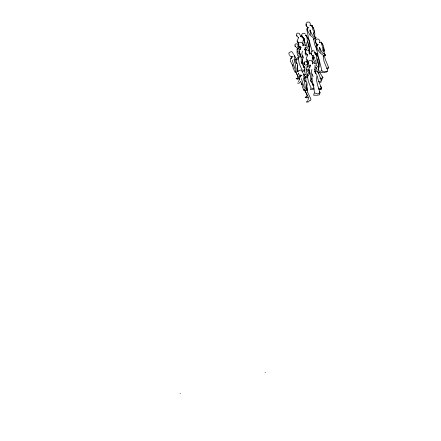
<?xml version="1.0" encoding="UTF-8"?>
<svg xmlns="http://www.w3.org/2000/svg" width="441" height="441" viewBox="0 0 441 441"><rect width="100%" height="100%" fill="white"/><g stroke="black" fill="none" stroke-linecap="round" stroke-linejoin="round"><path stroke-width="0.66" d="M309.869 46.382L309.235 40.985L307.278 37.099M309.174 52.512L309.51 47.407M319.312 63.928L318.733 58.51L316.765 54.596M296.832 35.6L297.025 36.002L296.925 35.638M302.361 60.45L302.421 56.696L301.87 53.758L302.383 51.068M297.471 71.596L297.515 69.579M303.485 40.793L303.551 37.639M311.837 78.933L311.941 75.135L311.385 72.142L311.93 69.386M301.914 36.068L301.969 37.038L302.84 38.075L303.717 37.805L302.846 37.915L303.761 37.898L304.34 38.918L303.816 39.756L304.544 38.769M312.719 58.14L312.801 55.599M296.727 63.708L296.556 59.188L294.445 55.775M295.09 45.621L295.321 46.432M302.14 36.416L302.201 37.121L301.627 34.685L302.587 33.461L304.036 33.207L305.144 33.808M305.938 82.103L305.833 77.588L303.711 74.187M289.268 55.059L289.29 54.673M309.135 46.906L309.158 45.996M308.314 64.127L308.364 62.898L308 63.355M310.31 25.799L310.221 23.505L309.803 22.645L308.976 22.061L307.46 22.05L306.115 23.301L306.401 25.22L306.098 24.387L305.867 25.131L306.567 26.565L307.724 26.995M301.197 62.06C301.594 58.598 300.685 54.949 299.241 51.867L299.654 50.627M298.414 73.531L298.441 73.134M318.54 64.436L318.567 63.515M304.296 42.523L304.681 39.359L304.296 42.523L305.674 45.522M302.587 59.629L302.355 62.407M310.607 80.527C311.059 76.988 310.139 73.234 308.623 70.086L310.023 73.305M311.892 80.251L312.063 78.074M319.036 72.335L319.069 71.916M318.303 73.658L318.424 72.302M318.606 70.262L318.959 65.014M305.619 35.677L305.255 35.407L305.536 34.745M314.764 52.997L314.841 52.236L315.128 53.262L314.764 52.997L315.734 53.251L316.886 55.957L316.544 54.116L315.646 52.672M309.086 52.198L309.499 48.493L308.849 46.333M299.422 79.534L299.709 77.01L300.817 75.626M315.728 41.735L315.833 42.297L315.414 41.272L316.032 39.696L316.941 39.062L318.507 39.084L319.78 40.544L319.841 42.86M317.173 50.506L314.648 44.359L313.738 39.596L313.898 38.29M318.38 44.414L317.222 44.458L316.081 46.013L317.944 55.467L322.128 71.31L324.576 71.927L327.261 71.188L327.404 69.689L324.113 61.619L323.22 56.801L323.385 55.461M313.816 59.386L314.13 57.005L313.722 60.235L315.133 63.311M307.14 59.408L306.886 61.305L307.669 64.992M316.87 76.42L316.423 79.661L317.448 84.628L320.023 92.709L317.939 93.966L314.521 92.908L313.49 85.267L311.522 78.448M304.797 48.901L304.637 50.07L305.872 46.989L306.975 47.435C308.854 49.034 309.499 51.476 309.488 53.852M318.634 68.625L318.975 66.189L318.33 64.011M306.942 68.03L307.179 66.393L306.809 65.924M306.567 86.006L306.412 87.053L307.101 84.308L306.793 82.461L305.216 80.78M297.686 50.02L297.923 48.444L297.57 47.997M310.651 88.536L310.47 89.617L314.014 89.054M297.377 66.905L297.129 68.388L297.802 65.737L297.521 63.984L295.966 62.308M309.753 47.176L309.814 46.834M304.075 62.556L304.477 62.137L303.981 63.085L304.268 64.226L305.856 65.345M319.251 64.392L319.185 64.733L318.667 64.502M297.449 83.079L299.075 83.25L300.729 81.48M309.014 70.582L309.406 68.741M309.665 67.512L310.453 65.494L310.359 66.045L309.929 64.948L310.365 65.207L309.532 65.24M300.227 49.331L300.983 47.352L300.878 47.86L300.47 46.812M307.614 92.169L310.872 99.01L310.696 100.388L309.973 100.245L308.259 102.042L306.572 101.854M307.09 64.844L307.57 63.912M298.959 78.542L297.747 79.386L296.209 78.597M308.099 97.114L306.831 97.946L305.233 97.103M316.737 70.946L317.068 69.706L315.982 67.385M297.074 48.885L297.074 52.948L297.818 55.742M313.738 39.596L314.102 38.417M304.643 75.433L304.885 74.65M298.579 81.828L299.395 79.264L295.459 71.47M308.491 45.357L308.7 44.728L307.647 41.112M323.22 56.801L323.611 55.621M298.783 43.091L298.728 45.153M300.073 49.386L300.486 48.146L299.439 49.943M307.741 100.57L308.612 97.974L304.885 90.692M314.201 93.09L313.694 95.256L317.178 95.223L319.405 94.848L319.94 93.448L319.538 92.533M317.895 62.876L318.121 62.253L317.096 58.631M305.53 49.083L305.8 48.334M315.513 41.432L315.265 42.182L315.977 43.631L317.184 44.106M296.506 59.425L296.644 59.077M305.85 50.853L305.481 52.413M297.223 78.652L298 76.728L296.754 73.823M305.635 77.533L305.778 77.181M306.297 97.196L307.129 95.284L305.133 90.614M297.681 59.596L300.387 55.346M306.859 77.743L310.089 72.875M291.986 56.74L291.099 58.504L292.074 56.917M308.016 63.912L307.217 64.656M301.192 75.207L300.271 77.01L300.933 75.902M318.81 89.325L320.965 89.589L321.721 88.145M322.228 77.737L322.437 77.346M298.772 46.107L297.973 46.79M297.504 57.992L299.351 54.745L297.212 51.112L298.226 51.614M296.396 59.667L297.08 59M297.956 58.394L298.601 57.28M305.525 77.798L306.236 77.12M306.682 76.1L308.623 72.826L306.434 69.127L307.482 69.634M298.64 43.94L297.107 41.013L298.419 37.904L298.298 37.237L298.601 37.54L297.162 36.57L296.451 35.263L296.727 33.544L297.824 33.058L299.285 33.395L300.883 36.669M307.145 76.514L307.824 75.383M313.413 56.928L312.36 58.532L312.184 60.935L313.066 62.407M304.047 39.409L303.011 40.936L302.829 43.251L303.706 44.723M304.417 62.198L304.692 61.806L306.561 61.679L307.724 63.493M298.59 45.252L298.932 44.789M292.008 56.762L290.586 58.57L290.277 60.957L292.901 66.084L292.626 64.827L293.243 68.294L294.968 72.043L296.545 72.219L297.835 71.332L297.482 65.191M318.727 71.001L322.95 77.555L322.145 78.548L319.907 78.167M295.338 70.417L295.393 71.729M304.588 89.181L304.626 90.51M324.107 53.46L324.433 53.124M314.554 36.272L314.874 35.947M312.636 63.554L313.468 62.804L315.624 63.895M302.906 45.66L303.921 44.767L306.037 45.87M327.481 71.221L326.483 72.076L320.717 72.622L320.618 71.64M318 53.835L317.029 54.656L315.172 54.844M315.056 71.541L317.371 76.442L318.391 80.78L321.461 87.858L320.409 88.735L318.413 88.228M306.484 64.805L307.239 64.177M301.082 36.537L301.947 35.859M298.292 46.024L297.967 46.272L297.918 45.588M327.2 69L328.413 68.168L327.911 67.401M324.978 55.544L325.645 55.086M306.523 102.08L307.416 101.48M315.398 38.301L316.065 37.876M309.521 53.769L311.103 53.041M300.53 36.355L301.765 35.798M319.846 82.572L321.478 81.833M298.645 70.803L300.42 70.08L301.153 70.191L301.997 71.139M304.714 69.832L303.469 70.235L301.969 69.948L299.174 63.295L298.243 57.854M313.953 87.996L312.675 88.409L311.114 88.09L308.303 81.364L307.405 75.885M295.509 71.767L296.242 71.541M320.761 71.051L321.974 70.676M304.748 90.543L305.508 90.322M324.135 53.262L323.104 53.565L321.495 51.696L319.598 47.259L319.67 49.094M296.165 78.763L297.295 78.448M315.166 54.502L317.774 53.78M305.189 97.274L306.357 96.948M314.576 36.068L313.562 36.338L311.93 34.404L310.051 30.027L310.139 31.846M299.103 42.727L301.942 42.65L302.724 43.527L303.061 45.925M302.024 71.343L304.687 70.896M309.83 25.468L311.77 25.231L313.81 28.742L314.962 34.348M319.295 42.435L321.313 42.209L323.363 45.743L324.521 51.47M308.882 27.292L307.785 27.381L306.699 28.93L308.568 38.213L312.2 51.426M300.067 47.066L300.867 47.011M303.535 67.616L304.814 67.534M326.742 68.383L327.839 68.316L328.501 67.137L325.226 59.326L324.361 55.395M312.68 85.593L314.003 85.521M320.982 79.126L322.476 79.055M305.073 76.751L306.418 76.723M318.452 81.695L319.62 81.673L321.533 80.709L318.336 72.793M324.846 55.726L325.215 55.737M303.132 66.574L304.477 66.63M317.68 72.374L318.926 72.429M315.282 38.488L315.64 38.505M312.278 84.545L313.843 84.628M299.775 74.909L301.892 75.494M305.255 35.407L306.197 35.655L307.344 38.328L307.002 36.52L306.115 35.098M300.85 81.745L302.074 84.716L301.765 83.371L302.41 86.96L304.141 90.725L305.773 90.929L307.101 90.008L306.738 83.674M265.091 372.413L265.394 372.452M180.104 393.548L180.386 393.593M309.4 53.896L310.117 54.034L309.202 52.407M292.637 56.961L290.591 56.415L289.731 55.632M324.598 54.193L325.061 54.304M307.824 75.235L305.189 74.457L304.108 66.878L302.372 60.963M307.768 50.483L308.502 50.715M315.491 65.108L316.594 65.511L318.198 67.374L319.025 70.924M309.257 46.967L309.758 47.165M301.65 63.085L302.394 63.394M311.059 81.557L311.842 81.905M321.936 77.01L322.95 77.555M314.642 51.338L313.507 50.726L311.996 50.963L311.004 52.22L311.578 54.695L312.228 55.665L313.132 55.39L312.245 55.516L313.193 55.516L313.766 56.52M308.397 64.816L309.058 65.213M299.103 46.917L299.764 47.336L299.301 46.487M323.126 55.213L320.381 53.174L319.598 47.259M313.579 37.937L310.85 35.831L310.051 30.027M297.355 48.036L295.09 46.327L294.897 44.701L295.492 43.962L297.3 43.824L298.436 45.61M303.237 74.832L304.345 75.813L303.469 73.559M293.927 56.299L295.029 57.302L294.169 55.097M306.269 53.912L307.768 54.938L307.438 54.596L307.564 55.29L306.208 58.482L308.402 62.672M308.54 63.669L307.967 62.898L308.231 61.189L309.692 60.527L311.5 60.759L312.3 61.641L312.614 64.055M297.107 41.013L298.48 42.545M314.521 65.819L316.445 68.046M304.963 47.733L306.859 49.949M307.228 66.238L308.066 67.241L307.978 65.67M297.962 48.273L298.789 49.276L298.689 47.733M308.347 63.565L308.033 63.162L308.248 63.465M307.316 64.535L307.868 65.257M308.832 66.122L309.88 67.495M298.05 46.63L298.59 47.347M305.927 53.063L306.131 53.333L306.032 52.964M315.238 38.224L314.609 37.16M324.813 55.467L324.163 54.37M312.553 57.021L313.308 58.151M303.573 76.221L305.023 78.437M294.34 57.804L295.768 60.009M306.98 89.159L307.79 90.433M315.817 37.402L316.054 37.783M325.386 54.59L325.634 54.982M297.785 70.637L298.32 71.492M298.353 73.482L300.029 77.048M321.401 44.006L321.313 42.209L322.911 45.12M311.842 26.416L311.77 25.231L313.391 28.169M301.782 63.14L304.367 67.859M310.999 81.227L313.617 86.001M319.455 52.562L316.914 47.479L317.222 44.458L317.288 45.666M309.962 35.269L307.46 30.269L307.785 27.381L307.879 29.134M320.651 86.232L321.461 87.858M306.423 49.326L306.969 50.489M304.957 52.931L306.137 55.522L305.481 51.024M314.505 71.155L315.684 73.763L315.012 69.127M316.699 71.403L316.831 71.696M308.215 68.609L309.825 72.269M298.921 50.588L299.715 52.385M299.241 51.867L301.407 57.677M293.552 54.469L292.719 52.7L291.892 51.762L291.187 51.669L289.472 52.385L288.872 53.218L288.965 54.199M302.355 71.795L302.857 72.963M323.744 51.619L324.267 52.837M314.201 34.486L314.703 35.655M315.75 42.171L317.007 45.153M324.466 53.752L324.62 54.116M314.902 36.553L315.045 36.906M319.653 91.816L320.023 92.709M306.467 26.025L306.401 25.859M302.68 55.572L303.628 58.124M312.167 73.901L313.116 76.475M292.185 60.037L295.057 69.331M301.423 78.658L304.307 88.084M313.369 33.428L313.76 34.635M322.674 49.899L323.281 51.751M308.535 45.803L308.639 46.118M317.586 61.751L318.975 66.189M308.154 44.199L309.499 48.493M314.824 36.427L314.973 36.906M324.394 53.631L324.543 54.127M301.528 62.92L301.308 61.867M305.9 42.319L307.217 46.856M315.387 60.053L316.737 64.706M310.933 81.381L310.718 80.323M302.322 63.008L302.416 63.361M294.004 59.342L295.426 64.634L296.165 70.527M303.303 77.952L304.725 83.327L305.442 89.308M311.776 81.519L311.864 81.872M306.991 73.746L306.252 70.929L306.026 67.644M299.037 46.355L298.011 42.209M320.53 87.88L320.965 89.589M307.394 60.963L308.121 63.835M311.77 25.231L312.983 30.082M314.582 68.934L315.662 73.294M294.858 59.21L295.586 62.137M321.313 42.209L323.347 50.803M304.075 77.599L304.918 81.111M313.413 31.906L313.843 33.736M313.827 30.054L314.416 32.562M323.507 47.689L324.245 50.897M314.868 38.279L315.602 41.52M297.918 71.508L297.504 69.584L297.587 71.012M307.564 92.075L306.743 88.172L306.848 89.683M315.177 69.011L315.056 68.14M305.475 49.657L305.536 50.026M314.852 67.429L314.907 67.798M306.809 87.059L306.986 88.459M297.587 68.548L297.741 69.871M305.674 50.351L305.723 50.814M317.509 72.236L317.404 71.188M307.101 38.659L307.553 43.416M316.583 56.194L317.029 61.067M304.02 89.385L304.141 90.725M315.618 37.303L315.717 38.417M299.957 46.74L300.167 49.177M321.054 79.981L321.076 80.367M317.129 71.359L317.145 71.651M316.258 68.438L316.269 68.746M311.285 53.62L311.578 54.695L311.285 53.62M304.257 63.482L304.488 64.303L304.257 63.482"/></g></svg>
